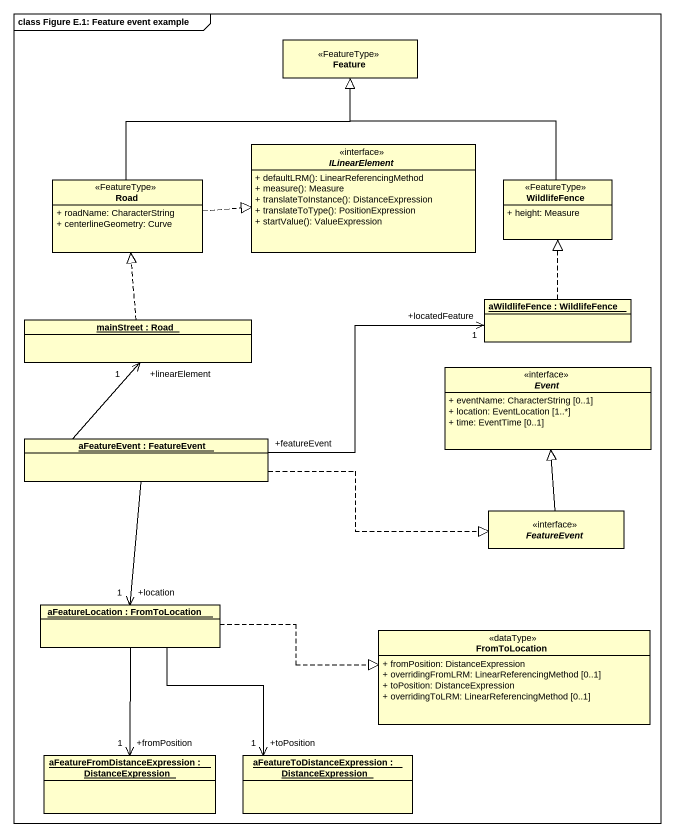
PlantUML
@startuml
mainframe class Figure E.1: Feature event example
hide circle
hide empty members
skinparam classAttributeIconSize 0
class Feature <<FeatureType>>
interface ILinearElement {
  + defaultLRM(): LinearReferencingMethod
  + measure(): Measure
  + translateToInstance(): DistanceExpression
  + translateToType(): PositionExpression
  + startValue(): ValueExpression
}
class Road <<FeatureType>> {
  + roadName: CharacterString
  + centerlineGeometry: Curve
}
class WildlifeFence <<FeatureType>> {
  + height: Measure
}
object "mainStreet : Road" as mainStreet
object "aWildlifeFence : WildlifeFence" as aWildlifeFence
interface Event {
  + eventName: CharacterString [0..1]
  + location: EventLocation [1..*]
  + time: EventTime [0..1]
}
object "aFeatureEvent : FeatureEvent" as aFeatureEvent
interface FeatureEvent
object "aFeatureLocation : FromToLocation" as aFeatureLocation
class FromToLocation <<dataType>> {
  + fromPosition: DistanceExpression
  + overridingFromLRM: LinearReferencingMethod [0..1]
  + toPosition: DistanceExpression
  + overridingToLRM: LinearReferencingMethod [0..1]
}
object "aFeatureFromDistanceExpression : DistanceExpression" as aFeatureFromDistanceExpressi
object "aFeatureToDistanceExpression : DistanceExpression" as aFeatureToDistanceExpression
Road -up-|> Feature
Road .right.|> ILinearElement
WildlifeFence -up-|> Feature
mainStreet .up.|> Road
aWildlifeFence .up.|> WildlifeFence
aFeatureEvent -up-> "+linearElement\n1" mainStreet
aFeatureEvent "+featureEvent" -right-> "+locatedFeature\n1" aWildlifeFence
aFeatureEvent .right.|> FeatureEvent
aFeatureEvent --> "+location\n1" aFeatureLocation
FeatureEvent -up-|> Event
aFeatureLocation .right.|> FromToLocation
aFeatureLocation --> "+fromPosition\n1" aFeatureFromDistanceExpressi
aFeatureLocation --> "+toPosition\n1" aFeatureToDistanceExpression
@enduml
